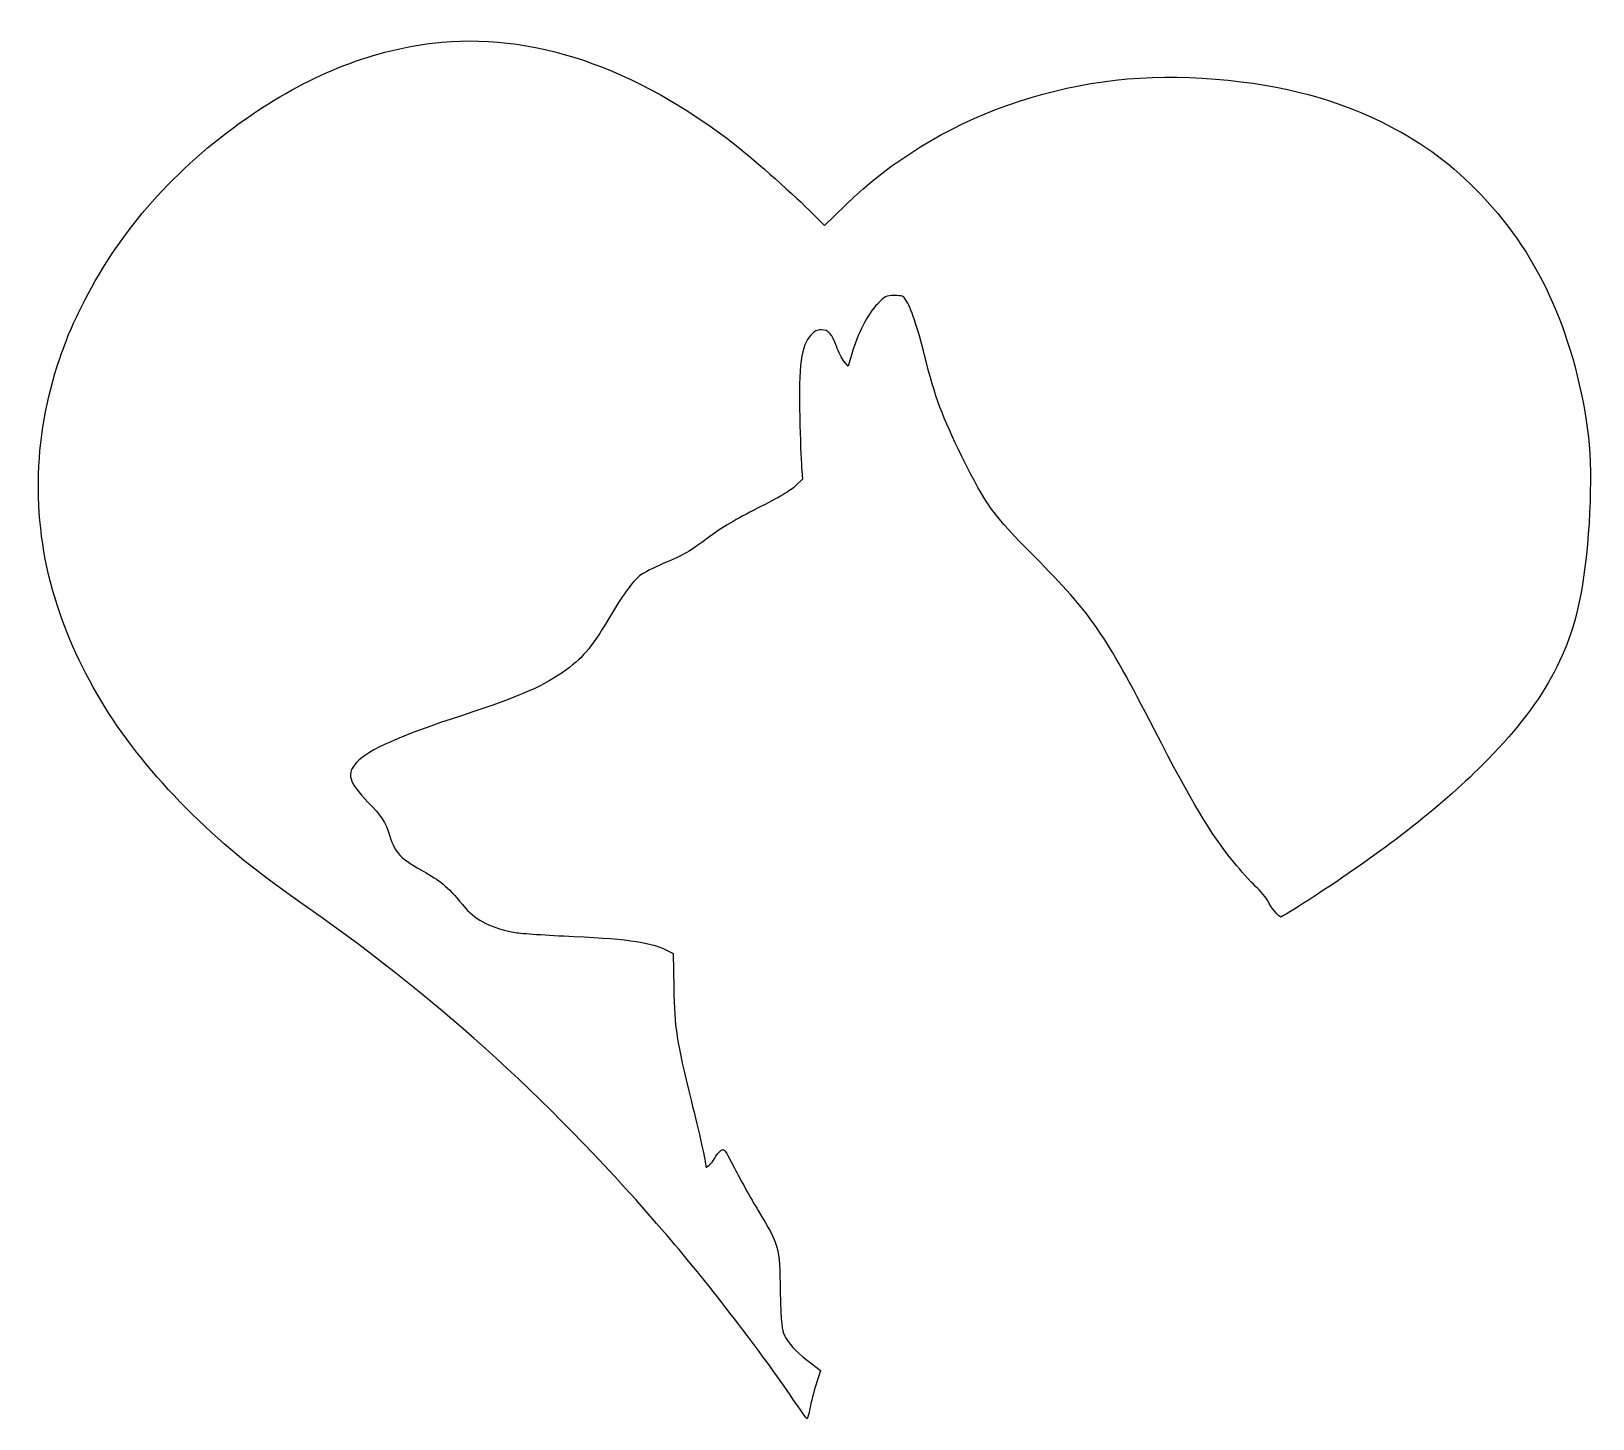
# Model space of a CAD drawing. Header units: centimetres. Extents: x -17.8 to 17.7, y -15.6 to 15.9.
import ezdxf

# ---------------------------------------------------------------- set-up
doc = ezdxf.new("R2010")
doc.units = ezdxf.units.CM
doc.header["$MEASUREMENT"] = 0
doc.layers.add('Layer 1', color=7, linetype='Continuous')

msp = doc.modelspace()

# ---------------------------------------------------------------- linework, layer by layer
at = {"layer": 'Layer 1'}
msp.add_open_spline([(-8.67833, 15.59278), (-10.12825, 15.41639), (-11.53936, 14.84489), (-12.9293, 13.87122), (-12.9293, 13.87122), (-14.52033, 12.75644), (-15.76916, 11.34533), (-16.57702, 9.7543), (-16.57702, 9.7543), (-16.85924, 9.20044), (-16.96155, 8.96408), (-17.14499, 8.43138), (-17.14499, 8.43138), (-17.77293, 6.61457), (-17.7941, 4.65666), (-17.20849, 2.83985), (-17.20849, 2.83985), (-16.65816, 1.13241), (-15.6351, -0.44804), (-14.14285, -1.90854), (-14.14285, -1.90854), (-13.32793, -2.70229), (-12.69999, -3.21029), (-11.46527, -4.0746), (-11.46527, -4.0746), (-8.45608, -6.18421), (-5.8808, -8.53724), (-3.35138, -11.48293), (-3.35138, -11.48293), (-2.41299, -12.57654), (-1.1571, -14.2099), (-0.49388, -15.19768), (-0.49388, -15.19768), (-0.32807, -15.4411), (-0.18344, -15.64218), (-0.17285, -15.64571), (-0.17285, -15.64571), (-0.15874, -15.64571), (-0.13052, -15.53988), (-0.10582, -15.40935), (-0.10582, -15.40935), (-0.08465, -15.27882), (-0.02115, -15.03188), (0.03529, -14.86254), (0.03529, -14.86254), (0.03529, -14.86254), (0.13407, -14.5521), (0.13407, -14.5521), (0.13407, -14.5521), (0.13407, -14.5521), (-0.16226, -14.32279), (-0.16226, -14.32279), (-0.16226, -14.32279), (-0.46212, -14.08643), (-0.57501, -13.96296), (-0.69143, -13.74071), (-0.69143, -13.74071), (-0.74787, -13.63488), (-0.75846, -13.50082), (-0.77962, -12.75293), (-0.77962, -12.75293), (-0.80079, -11.72282), (-0.80431, -11.71224), (-1.28409, -10.91849), (-1.28409, -10.91849), (-1.45342, -10.63627), (-1.69331, -10.20235), (-1.82031, -9.95541), (-1.82031, -9.95541), (-2.04609, -9.51444), (-2.05314, -9.50385), (-2.12723, -9.55324), (-2.12723, -9.55324), (-2.16956, -9.58146), (-2.23659, -9.6626), (-2.2754, -9.73316), (-2.2754, -9.73316), (-2.33537, -9.84252), (-2.46943, -9.97305), (-2.46943, -9.92013), (-2.46943, -9.92013), (-2.46943, -9.83546), (-2.62112, -9.14755), (-2.80457, -8.41377), (-2.80457, -8.41377), (-3.13971, -7.05558), (-3.18557, -6.77335), (-3.19968, -5.85613), (-3.19968, -5.85613), (-3.19968, -5.85613), (-3.21026, -5.08355), (-3.21026, -5.08355), (-3.21026, -5.08355), (-3.21026, -5.08355), (-3.30198, -5.03416), (-3.30198, -5.03416), (-3.30198, -5.03416), (-3.69709, -4.82602), (-4.16981, -4.75194), (-5.46804, -4.69197), (-5.46804, -4.69197), (-6.07835, -4.66375), (-6.67454, -4.62494), (-6.79096, -4.60378), (-6.79096, -4.60378), (-7.32365, -4.50853), (-7.69054, -4.32861), (-7.9269, -4.04992), (-7.9269, -4.04992), (-8.32201, -3.58073), (-8.46312, -3.45373), (-8.82648, -3.24911), (-8.82648, -3.24911), (-9.42267, -2.91044), (-9.51792, -2.81519), (-9.64845, -2.41655), (-9.64845, -2.41655), (-9.75428, -2.08494), (-9.84248, -1.95088), (-10.14587, -1.64044), (-10.14587, -1.64044), (-10.59037, -1.18183), (-10.64329, -1.00191), (-10.39987, -0.73733), (-10.39987, -0.73733), (-10.14234, -0.45864), (-9.40151, -0.12702), (-8.00098, 0.32806), (-8.00098, 0.32806), (-6.67101, 0.7655), (-6.1242, 1.00539), (-5.64795, 1.35817), (-5.64795, 1.35817), (-5.22109, 1.67567), (-5.04823, 1.89086), (-4.59314, 2.66345), (-4.59314, 2.66345), (-4.34267, 3.09031), (-4.11336, 3.3937), (-3.94403, 3.5207), (-3.94403, 3.5207), (-3.88053, 3.57009), (-3.65122, 3.68298), (-3.43956, 3.7747), (-3.43956, 3.7747), (-2.95625, 3.97931), (-2.85395, 4.03928), (-2.3777, 4.39206), (-2.3777, 4.39206), (-2.11312, 4.58962), (-1.77798, 4.78717), (-1.29467, 5.03059), (-1.29467, 5.03059), (-0.80784, 5.27753), (-0.54678, 5.43276), (-0.43389, 5.53859), (-0.43389, 5.53859), (-0.43389, 5.53859), (-0.27514, 5.69381), (-0.27514, 5.69381), (-0.27514, 5.69381), (-0.27514, 5.69381), (-0.29631, 5.96898), (-0.29631, 5.96898), (-0.29631, 5.96898), (-0.30689, 6.12067), (-0.32806, 6.62515), (-0.33864, 7.09081), (-0.33864, 7.09081), (-0.37039, 8.27614), (-0.30689, 8.73123), (-0.08464, 8.96406), (-0.08464, 8.96406), (0.00003, 9.05578), (0.05647, 9.084), (0.14819, 9.084), (0.14819, 9.084), (0.314, 9.084), (0.40219, 8.98875), (0.49391, 8.71006), (0.49391, 8.71006), (0.53624, 8.58306), (0.61738, 8.42784), (0.66677, 8.37139), (0.66677, 8.37139), (0.66677, 8.37139), (0.76202, 8.26203), (0.76202, 8.26203), (0.76202, 8.26203), (0.76202, 8.26203), (0.84316, 8.54072), (0.84316, 8.54072), (0.84316, 8.54072), (0.97016, 8.98169), (1.21005, 9.45089), (1.42524, 9.66961), (1.42524, 9.66961), (1.60516, 9.85658), (1.61221, 9.86011), (1.80977, 9.86011), (1.80977, 9.86011), (1.98263, 9.86011), (2.01791, 9.84953), (2.0673, 9.77192), (2.0673, 9.77192), (2.18724, 9.58495), (2.33188, 9.16514), (2.50474, 8.47723), (2.50474, 8.47723), (2.73757, 7.53884), (2.89632, 7.11904), (3.35141, 6.19476), (3.35141, 6.19476), (3.91233, 5.06587), (4.02874, 4.91065), (4.99183, 3.93345), (4.99183, 3.93345), (6.30064, 2.61053), (6.5758, 2.21542), (7.7188, -0.00002), (7.7188, -0.00002), (8.59369, -1.70041), (8.96411, -2.31424), (9.52149, -3.00569), (9.52149, -3.00569), (9.67671, -3.19619), (9.89543, -3.44313), (10.01538, -3.55602), (10.01538, -3.55602), (10.1318, -3.66538), (10.26232, -3.8206), (10.2976, -3.89469), (10.2976, -3.89469), (10.38227, -4.05697), (10.54102, -4.251), (10.59041, -4.251), (10.59041, -4.251), (10.60805, -4.251), (10.89733, -4.07461), (11.22894, -3.85942), (11.22894, -3.85942), (12.94344, -2.74817), (14.17463, -1.78861), (15.173, -0.79378), (15.173, -0.79378), (16.54883, 0.58205), (17.19442, 1.74622), (17.44136, 3.29844), (17.44136, 3.29844), (17.6248, 4.44144), (17.67419, 5.98661), (17.55778, 6.80858), (17.55778, 6.80858), (17.23322, 9.09105), (16.40067, 10.87964), (15.02836, 12.26252), (15.02836, 12.26252), (14.35808, 12.93633), (13.71955, 13.39141), (12.85878, 13.81121), (12.85878, 13.81121), (11.66286, 14.39329), (10.43167, 14.69315), (8.80184, 14.79899), (8.80184, 14.79899), (5.77853, 15.00007), (2.76228, 13.92763), (0.70206, 11.9168), (0.70206, 11.9168), (0.70206, 11.9168), (0.22581, 11.45113), (0.22581, 11.45113), (0.22581, 11.45113), (0.22581, 11.45113), (-0.05641, 11.73335), (-0.05641, 11.73335), (-0.05641, 11.73335), (-0.40566, 12.08966), (-1.35816, 12.93632), (-1.78149, 13.26793), (-1.78149, 13.26793), (-4.06749, 15.06004), (-6.45227, 15.86437), (-8.6783, 15.59274), (-8.6783, 15.59274), (-8.6783, 15.59274), (-8.67833, 15.59278), (-8.67833, 15.59278)], degree=3, knots=[0, 0, 0, 0, 0.01369863, 0.01369863, 0.01369863, 0.01369863, 0.02739726, 0.02739726, 0.02739726, 0.02739726, 0.04109589, 0.04109589, 0.04109589, 0.04109589, 0.05479452, 0.05479452, 0.05479452, 0.05479452, 0.06849315, 0.06849315, 0.06849315, 0.06849315, 0.08219178, 0.08219178, 0.08219178, 0.08219178, 0.09589041, 0.09589041, 0.09589041, 0.09589041, 0.10958904, 0.10958904, 0.10958904, 0.10958904, 0.12328767, 0.12328767, 0.12328767, 0.12328767, 0.1369863, 0.1369863, 0.1369863, 0.1369863, 0.15068493, 0.15068493, 0.15068493, 0.15068493, 0.16438356, 0.16438356, 0.16438356, 0.16438356, 0.17808219, 0.17808219, 0.17808219, 0.17808219, 0.19178082, 0.19178082, 0.19178082, 0.19178082, 0.20547945, 0.20547945, 0.20547945, 0.20547945, 0.21917808, 0.21917808, 0.21917808, 0.21917808, 0.23287671, 0.23287671, 0.23287671, 0.23287671, 0.24657534, 0.24657534, 0.24657534, 0.24657534, 0.26027397, 0.26027397, 0.26027397, 0.26027397, 0.2739726, 0.2739726, 0.2739726, 0.2739726, 0.28767123, 0.28767123, 0.28767123, 0.28767123, 0.30136986, 0.30136986, 0.30136986, 0.30136986, 0.31506849, 0.31506849, 0.31506849, 0.31506849, 0.32876712, 0.32876712, 0.32876712, 0.32876712, 0.34246575, 0.34246575, 0.34246575, 0.34246575, 0.35616438, 0.35616438, 0.35616438, 0.35616438, 0.36986301, 0.36986301, 0.36986301, 0.36986301, 0.38356164, 0.38356164, 0.38356164, 0.38356164, 0.39726027, 0.39726027, 0.39726027, 0.39726027, 0.4109589, 0.4109589, 0.4109589, 0.4109589, 0.42465753, 0.42465753, 0.42465753, 0.42465753, 0.43835616, 0.43835616, 0.43835616, 0.43835616, 0.45205479, 0.45205479, 0.45205479, 0.45205479, 0.46575342, 0.46575342, 0.46575342, 0.46575342, 0.47945205, 0.47945205, 0.47945205, 0.47945205, 0.49315068, 0.49315068, 0.49315068, 0.49315068, 0.50684932, 0.50684932, 0.50684932, 0.50684932, 0.52054795, 0.52054795, 0.52054795, 0.52054795, 0.53424658, 0.53424658, 0.53424658, 0.53424658, 0.54794521, 0.54794521, 0.54794521, 0.54794521, 0.56164384, 0.56164384, 0.56164384, 0.56164384, 0.57534247, 0.57534247, 0.57534247, 0.57534247, 0.5890411, 0.5890411, 0.5890411, 0.5890411, 0.60273973, 0.60273973, 0.60273973, 0.60273973, 0.61643836, 0.61643836, 0.61643836, 0.61643836, 0.63013699, 0.63013699, 0.63013699, 0.63013699, 0.64383562, 0.64383562, 0.64383562, 0.64383562, 0.65753425, 0.65753425, 0.65753425, 0.65753425, 0.67123288, 0.67123288, 0.67123288, 0.67123288, 0.68493151, 0.68493151, 0.68493151, 0.68493151, 0.69863014, 0.69863014, 0.69863014, 0.69863014, 0.71232877, 0.71232877, 0.71232877, 0.71232877, 0.7260274, 0.7260274, 0.7260274, 0.7260274, 0.73972603, 0.73972603, 0.73972603, 0.73972603, 0.75342466, 0.75342466, 0.75342466, 0.75342466, 0.76712329, 0.76712329, 0.76712329, 0.76712329, 0.78082192, 0.78082192, 0.78082192, 0.78082192, 0.79452055, 0.79452055, 0.79452055, 0.79452055, 0.80821918, 0.80821918, 0.80821918, 0.80821918, 0.82191781, 0.82191781, 0.82191781, 0.82191781, 0.83561644, 0.83561644, 0.83561644, 0.83561644, 0.84931507, 0.84931507, 0.84931507, 0.84931507, 0.8630137, 0.8630137, 0.8630137, 0.8630137, 0.87671233, 0.87671233, 0.87671233, 0.87671233, 0.89041096, 0.89041096, 0.89041096, 0.89041096, 0.90410959, 0.90410959, 0.90410959, 0.90410959, 0.91780822, 0.91780822, 0.91780822, 0.91780822, 0.93150685, 0.93150685, 0.93150685, 0.93150685, 0.94520548, 0.94520548, 0.94520548, 0.94520548, 0.95890411, 0.95890411, 0.95890411, 0.95890411, 0.97260274, 0.97260274, 0.97260274, 0.97260274, 1, 1, 1, 1], dxfattribs=at)

doc.saveas('drawing.dxf')
